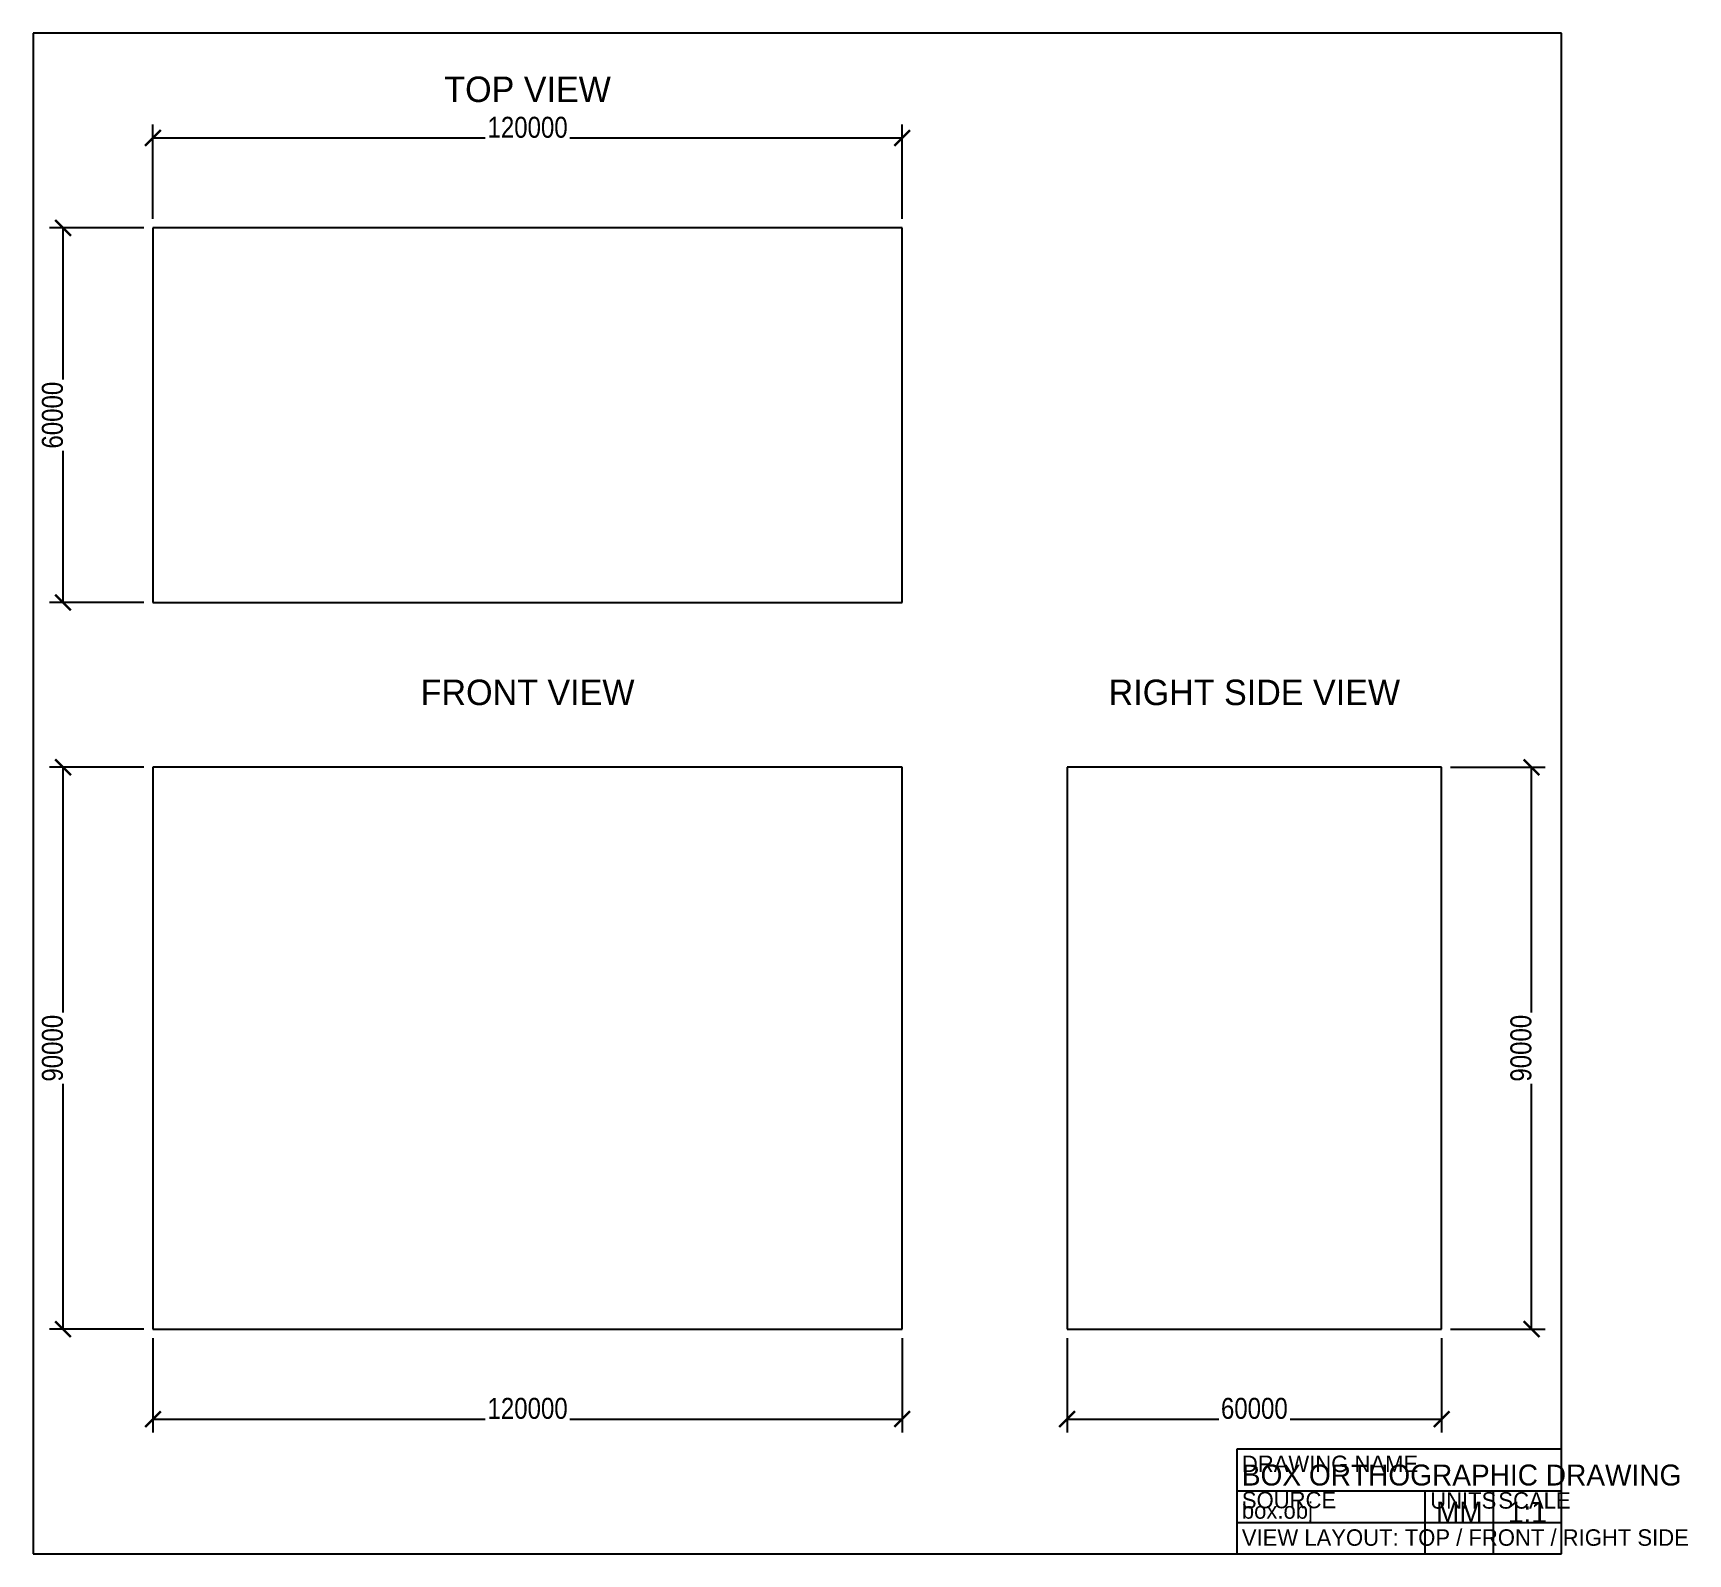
# Model space of a CAD drawing. Header units: millimetres. Extents: x 30 to 2680, y 30 to 2466.
import ezdxf
from ezdxf.enums import TextEntityAlignment as Align

# ---------------------------------------------------------------- set-up
doc = ezdxf.new("R2010")
doc.units = ezdxf.units.MM
for name, color, linetype in [('dimensions', 8, 'Continuous'), ('geometry', 7, 'Continuous'), ('text', 3, 'Continuous')]:
    doc.layers.add(name, color=color, linetype=linetype)
doc.styles.add('OpenSansCondensed-Light', font='OpenSansCondensed-Light.ttf')
doc.dimstyles.new('EZDXF', dxfattribs={"dimtxt": 0.25, "dimasz": 0.175, "dimexe": 0.375, "dimexo": 0.125, "dimgap": 0.1, "dimtad": 1, "dimlfac": 100, "dimzin": 12, "dimdsep": 46, "dimtxsty": 'OpenSansCondensed-Light', "dimblk": 'ARCHTICK', "dimcen": 2.5, "dimazin": 3, "dimtfac": 0.5, "dimtmove": 2, "dimatfit": 3})

# ---------------------------------------------------------------- blocks, each defined once
blk = doc.blocks.new('_ARCHTICK')
at = {"color": 0, "linetype": 'BYBLOCK', "const_width": 0.15}
blk.add_lwpolyline([(-0.5, -0.5), (0.5, 0.5)], dxfattribs=at)

msp = doc.modelspace()

# ---------------------------------------------------------------- linework, layer by layer
at = {"layer": 'geometry'}
for p, q in [((2478, 2466), (30, 2466)), ((30, 2466), (30, 30)), ((2478, 30), (2478, 2466)), ((1422, 2154), (222, 2154)), ((222, 2154), (222, 1554)), ((1422, 1554), (1422, 2154)), ((222, 1554), (1422, 1554)), ((1422, 1290), (222, 1290)), ((222, 1290), (222, 390)), ((1422, 390), (1422, 1290)), ((2286, 1290), (1686, 1290)), ((1686, 1290), (1686, 390)), ((2286, 390), (2286, 1290)), ((222, 390), (1422, 390)), ((1686, 390), (2286, 390)), ((2478, 198), (1958, 198)), ((1958, 198), (1958, 30)), ((2478, 30), (2478, 198)), ((1958, 130.8), (2478, 130.8)), ((2259.6, 30), (2259.6, 130.8)), ((2368.8, 30), (2368.8, 130.8)), ((1958, 80.4), (2478, 80.4)), ((30, 30), (2478, 30)), ((1958, 30), (2478, 30))]:
    msp.add_line(p, q, dxfattribs=at)

# ---------------------------------------------------------------- texts
at = {"layer": 'text'}
for s, height, p in [('TOP VIEW', 40.8, (822, 2376)), ('FRONT VIEW', 40.8, (822, 1410)), ('RIGHT SIDE VIEW', 40.8, (1986, 1410)), ('MM', 33.6, (2314.2, 97.032)), ('1:1', 33.6, (2423.4, 97.032))]:
    msp.add_text(s, height=height, dxfattribs=at).set_placement(p, align=Align.MIDDLE_CENTER)
for s, height, p in [('DRAWING NAME', 26.4, (1966, 174.24)), ('BOX ORTHOGRAPHIC DRAWING', 33.6, (1966, 156.336)), ('SOURCE', 26.4, (1966, 116.28)), ('box.obj', 26.4, (1966, 99.552)), ('UNITS', 26.4, (2267.6, 115.68)), ('SCALE', 26.4, (2376.8, 115.68)), ('VIEW LAYOUT: TOP / FRONT / RIGHT SIDE', 26.4, (1966, 56.208))]:
    msp.add_text(s, height=height, dxfattribs=at).set_placement(p, align=Align.MIDDLE_LEFT)

# ---------------------------------------------------------------- next in the draw order: dimensions: what is measured, and where the dimension line sits
at = {"layer": 'dimensions'}
for base, p1, p2 in [((222, 2298), (222, 2154), (1422, 2154)), ((222, 246), (222, 390), (1422, 390)), ((1686, 246), (1686, 390), (2286, 390))]:
    msp.add_linear_dim(base=base, p1=p1, p2=p2, dimstyle='EZDXF', override={"dimtxt": 33.6, "dimasz": 25.2, "dimexe": 21.6, "dimexo": 14.4, "dimdec": 3, "dimzin": 8, "dimclrd": 8, "dimclre": 8, "dimclrt": 8, "dimtfill": 1, "dimtfillclr": 7}, dxfattribs=at).render()

# ---------------------------------------------------------------- next in the draw order: dimensions: what is measured, and where the dimension line sits
for base, p1, p2 in [((78, 1554), (222, 1554), (222, 2154)), ((78, 390), (222, 390), (222, 1290)), ((2430, 390), (2286, 390), (2286, 1290))]:
    msp.add_linear_dim(base=base, p1=p1, p2=p2, angle=90, dimstyle='EZDXF', override={"dimtxt": 33.6, "dimasz": 25.2, "dimexe": 21.6, "dimexo": 14.4, "dimdec": 3, "dimzin": 8, "dimclrd": 8, "dimclre": 8, "dimclrt": 8, "dimtfill": 1, "dimtfillclr": 7}, dxfattribs=at).render()

doc.saveas('drawing.dxf')
